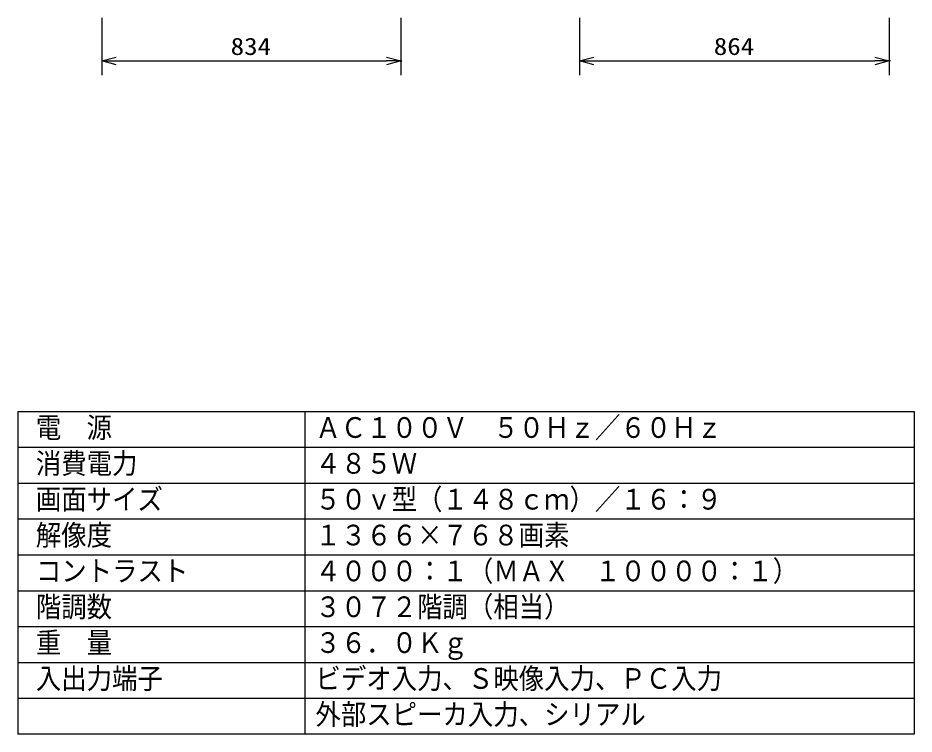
# Model space of a CAD drawing. Units: millimetres, scale not verified. Extents: x -62 to 62, y -116 to 117.
# Drawn here: x -62.5 to 62.5, y -116.5 to -16.6 of the extents above; entities that cross this region are included whole.
import ezdxf
from ezdxf.enums import TextEntityAlignment as Align

# ---------------------------------------------------------------- set-up
doc = ezdxf.new("R2010")
doc.units = ezdxf.units.MM
doc.header["$LTSCALE"] = 0.392256
doc.header["$PDMODE"] = 32
doc.header["$PDSIZE"] = 0.196
for name, color, linetype in [('0-0_GAIKEI', 1, 'Continuous'), ('0-1_0', 4, 'Continuous'), ('0-4_MOJI1', 2, 'Continuous'), ('0-5_WAKU', 1, 'Continuous')]:
    doc.layers.add(name, color=color, linetype=linetype)
doc.styles.add('ＭＳ ゴシック', font='')
doc.styles.get('ＭＳ ゴシック').set_extended_font_data('MS Gothic')

# ---------------------------------------------------------------- blocks, each defined once
blk = doc.blocks.new('_OPEN30')
at = {"layer": '0-1_0', "color": 7}
blk.add_line((0, 0), (-1, 0), dxfattribs=at)
blk.add_lwpolyline([(-1, 0.2679), (0, 0), (-1, -0.2679)], dxfattribs=at)

msp = doc.modelspace()

# ---------------------------------------------------------------- linework, layer by layer
at = {"layer": '0-0_GAIKEI', "color": 3}
for p, q in [((-50.7904, -16.6202), (-50.7904, -24.6202)), ((-9.0904, -16.6202), (-9.0904, -24.6202)), ((15.85, -16.6202), (15.85, -24.6202)), ((59.0477, -16.6202), (59.0477, -24.6202)), ((-48.7904, -22.6202), (-11.0904, -22.6202)), ((17.85, -22.6202), (57.0477, -22.6202))]:
    msp.add_line(p, q, dxfattribs=at)
at = {"layer": '0-1_0', "color": 7}
for p in [(-9.0904, -22.6202), (59.0477, -22.6202)]:
    msp.add_point(p, dxfattribs=at)
at = {"layer": '0-5_WAKU', "color": 4}
for p, q in [((-62.5, -71.5), (-62.5, -116.5)), ((-62.5, -71.5), (62.5, -71.5)), ((-22.5, -71.5), (-22.5, -116.5)), ((62.5, -71.5), (62.5, -116.5)), ((62.5, -116.5), (-62.5, -116.5))]:
    msp.add_line(p, q, dxfattribs=at)
at = {"layer": '0-5_WAKU'}
for p, q in [((-62.5, -76.5), (62.5, -76.5)), ((-62.5, -81.5), (62.5, -81.5)), ((-62.5, -86.5), (62.5, -86.5)), ((-62.5, -91.5), (62.5, -91.5)), ((-62.5, -96.5), (62.5, -96.5)), ((-62.5, -101.5), (62.5, -101.5)), ((-62.5, -106.5), (62.5, -106.5)), ((-62.5, -111.5), (62.5, -111.5))]:
    msp.add_line(p, q, dxfattribs=at)

# ---------------------------------------------------------------- block references
at = {"layer": '0-0_GAIKEI', "xscale": 2, "yscale": 2, "rotation": 180}
for p in [(-50.7904, -22.6202), (15.85, -22.6202)]:
    msp.add_blockref('_OPEN30', p, dxfattribs=at)
at = {"layer": '0-0_GAIKEI', "xscale": 2, "yscale": 2}
for p in [(-9.0904, -22.6202), (59.0477, -22.6202)]:
    msp.add_blockref('_OPEN30', p, dxfattribs=at)

# ---------------------------------------------------------------- texts
at = {"layer": '0-0_GAIKEI', "color": 3, "style": 'ＭＳ ゴシック', "width": 1.15}
for s, p in [('834', (-32.8275, -22.5106)), ('864', (34.5617, -22.5106))]:
    msp.add_text(s, height=2.404, dxfattribs=at).set_placement(p, align=Align.BOTTOM_LEFT)
at = {"layer": '0-4_MOJI1', "style": 'ＭＳ ゴシック', "width": 0.9}
for s, p in [('電  源', (-60, -76.0551)), ('ＡＣ１００Ｖ\u3000５０Ｈｚ／６０Ｈｚ', (-21, -76.0551)), ('消費電力', (-60, -81.0551)), ('４８５Ｗ', (-21, -81.0551)), ('画面サイズ', (-60, -86.0551)), ('５０ｖ型（１４８ｃｍ）／１６：９', (-21, -86.0551)), ('解像度', (-60, -91.0551)), ('１３６６×７６８画素', (-21, -91.0551)), ('コントラスト', (-60, -96.0551)), ('４０００：１（ＭＡＸ\u3000１００００：１）', (-21, -96.0551)), ('階調数', (-60, -101.0551)), ('３０７２階調（相当）', (-21, -101.0551)), ('重\u3000量', (-60, -106.0551)), ('３６．０Ｋｇ', (-21, -106.0551)), ('入出力端子', (-60, -111.0551)), ('ビデオ入力、Ｓ映像入力、ＰＣ入力', (-21, -111.0551)), ('外部スピーカ入力、シリアル', (-21, -116.0551))]:
    msp.add_text(s, height=2.887, dxfattribs=at).set_placement(p, align=Align.BOTTOM_LEFT)

doc.saveas('drawing.dxf')
